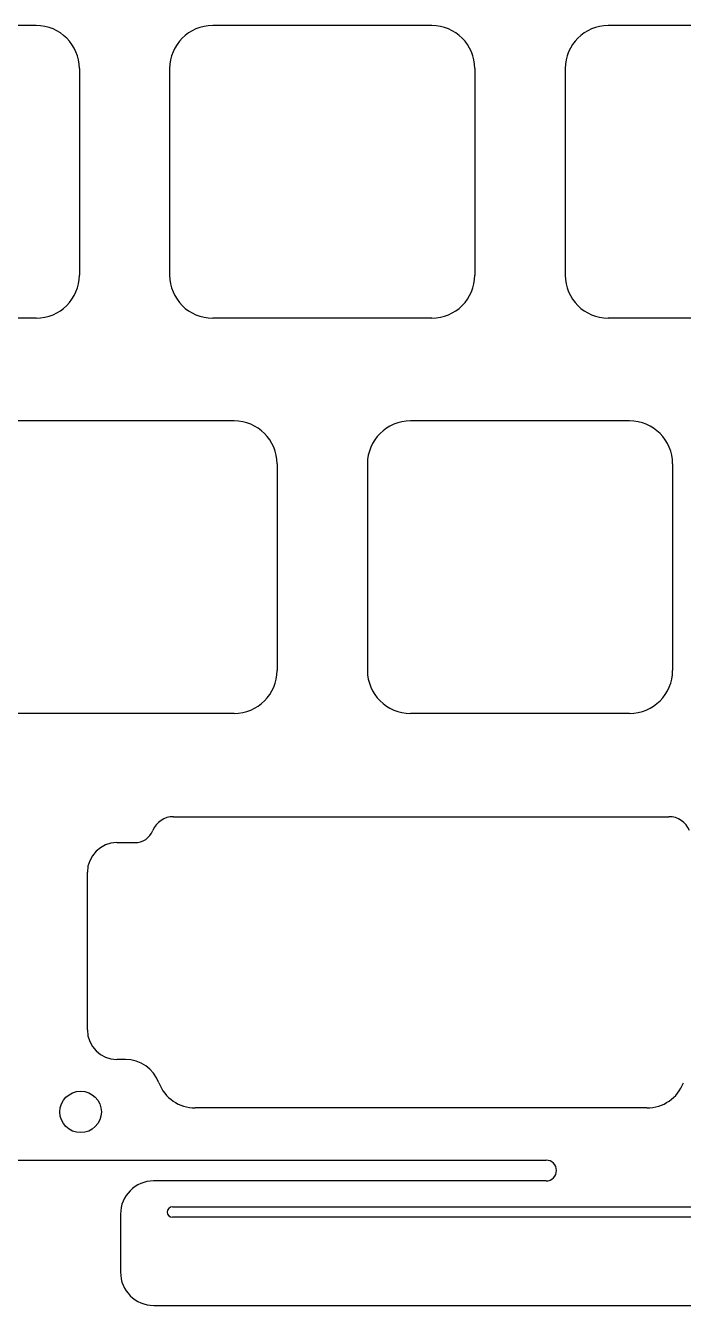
# Model space of a CAD drawing. Header units: millimetres. Extents: x -10 to 276, y -93 to 17.
# Drawn here: x 133.4 to 165, y -92.7 to -31.1 of the extents above; entities that cross this region are included whole.
import ezdxf

# ---------------------------------------------------------------- set-up
doc = ezdxf.new("R2010")
doc.units = ezdxf.units.MM
doc.layers.add('BLACK', color=7, linetype='CONTINUOUS')
doc.layers.add('Edge.Cuts', color=53, linetype='CONTINUOUS')

msp = doc.modelspace()

# ---------------------------------------------------------------- linework, layer by layer
at = {"layer": 'BLACK', "linetype": 'Continuous'}
for p, q in [((133.8625, -31.05), (123.3125, -31.05)), ((152.9125, -31.05), (142.3625, -31.05)), ((171.9625, -31.05), (161.4125, -31.05)), ((135.9375, -33.125), (135.9375, -43.075)), ((140.2875, -33.125), (140.2875, -43.075)), ((154.9875, -33.125), (154.9875, -43.075)), ((159.3375, -33.125), (159.3375, -43.075)), ((133.8625, -45.15), (123.3125, -45.15)), ((152.9125, -45.15), (142.3625, -45.15)), ((171.9625, -45.15), (161.4125, -45.15)), ((143.3875, -50.1), (132.8375, -50.1)), ((162.4375, -50.1), (151.8875, -50.1)), ((145.4625, -52.175), (145.4625, -62.125)), ((149.8125, -52.175), (149.8125, -62.125)), ((164.5125, -52.175), (164.5125, -62.125)), ((143.3875, -64.2), (132.8375, -64.2)), ((162.4375, -64.2), (151.8875, -64.2)), ((108.2799, -85.725), (158.4201, -85.725)), ((158.4201, -86.725), (139.512511, -86.725)), ((140.4201, -87.975), (185.4201, -87.975)), ((137.920082, -88.325), (137.920082, -91.125)), ((185.4201, -88.475), (140.4201, -88.475)), ((139.5201, -92.725), (186.320082, -92.725))]:
    msp.add_line(p, q, dxfattribs=at)
at = {"layer": 'BLACK'}
for centre, radius, start, end in [((133.8625, -33.125), 2.075, 0, 90), ((142.3625, -33.125), 2.075, 90, 180), ((152.9125, -33.125), 2.075, 0, 90), ((161.4125, -33.125), 2.075, 90, 180), ((133.8625, -43.075), 2.075, 270, 0), ((142.3625, -43.075), 2.075, 180, 270), ((152.9125, -43.075), 2.075, 270, 0), ((161.4125, -43.075), 2.075, 180, 270), ((143.3875, -52.175), 2.075, 0, 90), ((151.8875, -52.175), 2.075, 90, 180), ((162.4375, -52.175), 2.075, 0, 90), ((143.3875, -62.125), 2.075, 270, 0), ((151.8875, -62.125), 2.075, 180, 270), ((162.4375, -62.125), 2.075, 270, 0), ((158.4201, -86.225), 0.5, 270, 90), ((139.5201, -88.325), 1.600018, 90.27175901, 180), ((140.4201, -88.225), 0.25, 90, 270), ((139.5201, -91.125), 1.6, 180, 270)]:
    msp.add_arc(centre, radius, start, end, dxfattribs=at)
at = {"layer": 'Edge.Cuts', "linetype": 'CONTINUOUS'}
for p, q in [((140.47218, -69.1724), (164.32742, -69.1724)), ((137.74936, -70.42456), (138.61497, -70.42456)), ((136.32436, -79.45044), (136.32436, -71.84956)), ((138.1534, -80.87544), (137.74936, -80.87544)), ((163.2753, -83.21191), (141.5243, -83.21191))]:
    msp.add_line(p, q, dxfattribs=at)
at = {"layer": 'Edge.Cuts'}
msp.add_circle((136, -83.4), 1, dxfattribs=at)
for centre, radius, start, end in [((140.4722, -70.2474), 1.075006, 90.00106597, 157.97610066), ((164.3274, -70.2474), 1.075, 22.02389934, 89.99893403), ((138.61497, -69.49615), 0.928411, -90, -22.02270195), ((137.74936, -71.84956), 1.425, 90, 180), ((137.74936, -79.45044), 1.425, -180, -90), ((138.15341, -82.60037), 1.72493, 20.54597615, 90.00033216), ((141.52431, -81.33696), 1.87495, -159.45407657, -90.00030559), ((163.2753, -81.337), 1.874943, -90, -20.54506499)]:
    msp.add_arc(centre, radius, start, end, dxfattribs=at)

doc.saveas('drawing.dxf')
